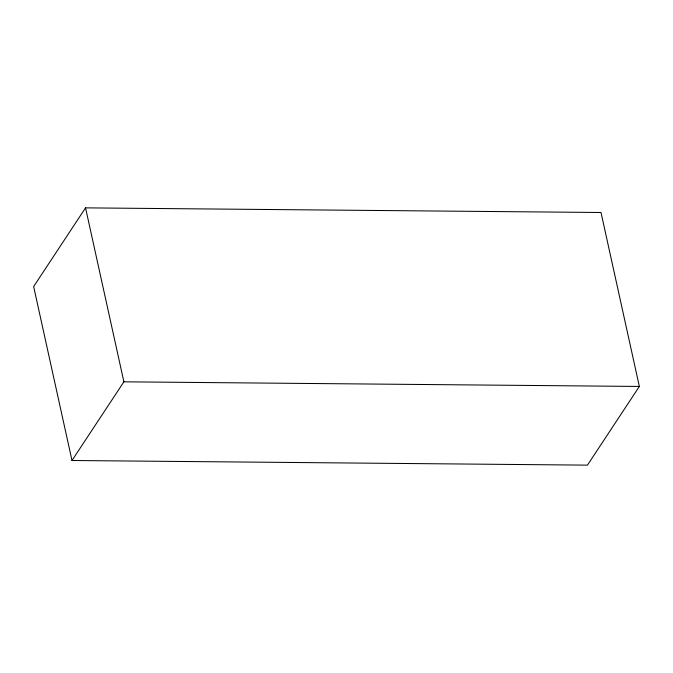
<?xml version="1.0" encoding="UTF-8"?>
<svg xmlns="http://www.w3.org/2000/svg" width="673" height="673" viewBox="0 0 673 673"><rect width="100%" height="100%" fill="white"/><g stroke="black" fill="none" stroke-linecap="round" stroke-linejoin="round"><path stroke-width="1.01" d="M85.547 207.864L33.65 286.555L71.994 460.5L587.453 465.136L639.35 386.445L601.006 212.5L85.547 207.864L123.891 381.818L71.994 460.5M123.891 381.818L639.35 386.445"/></g></svg>
